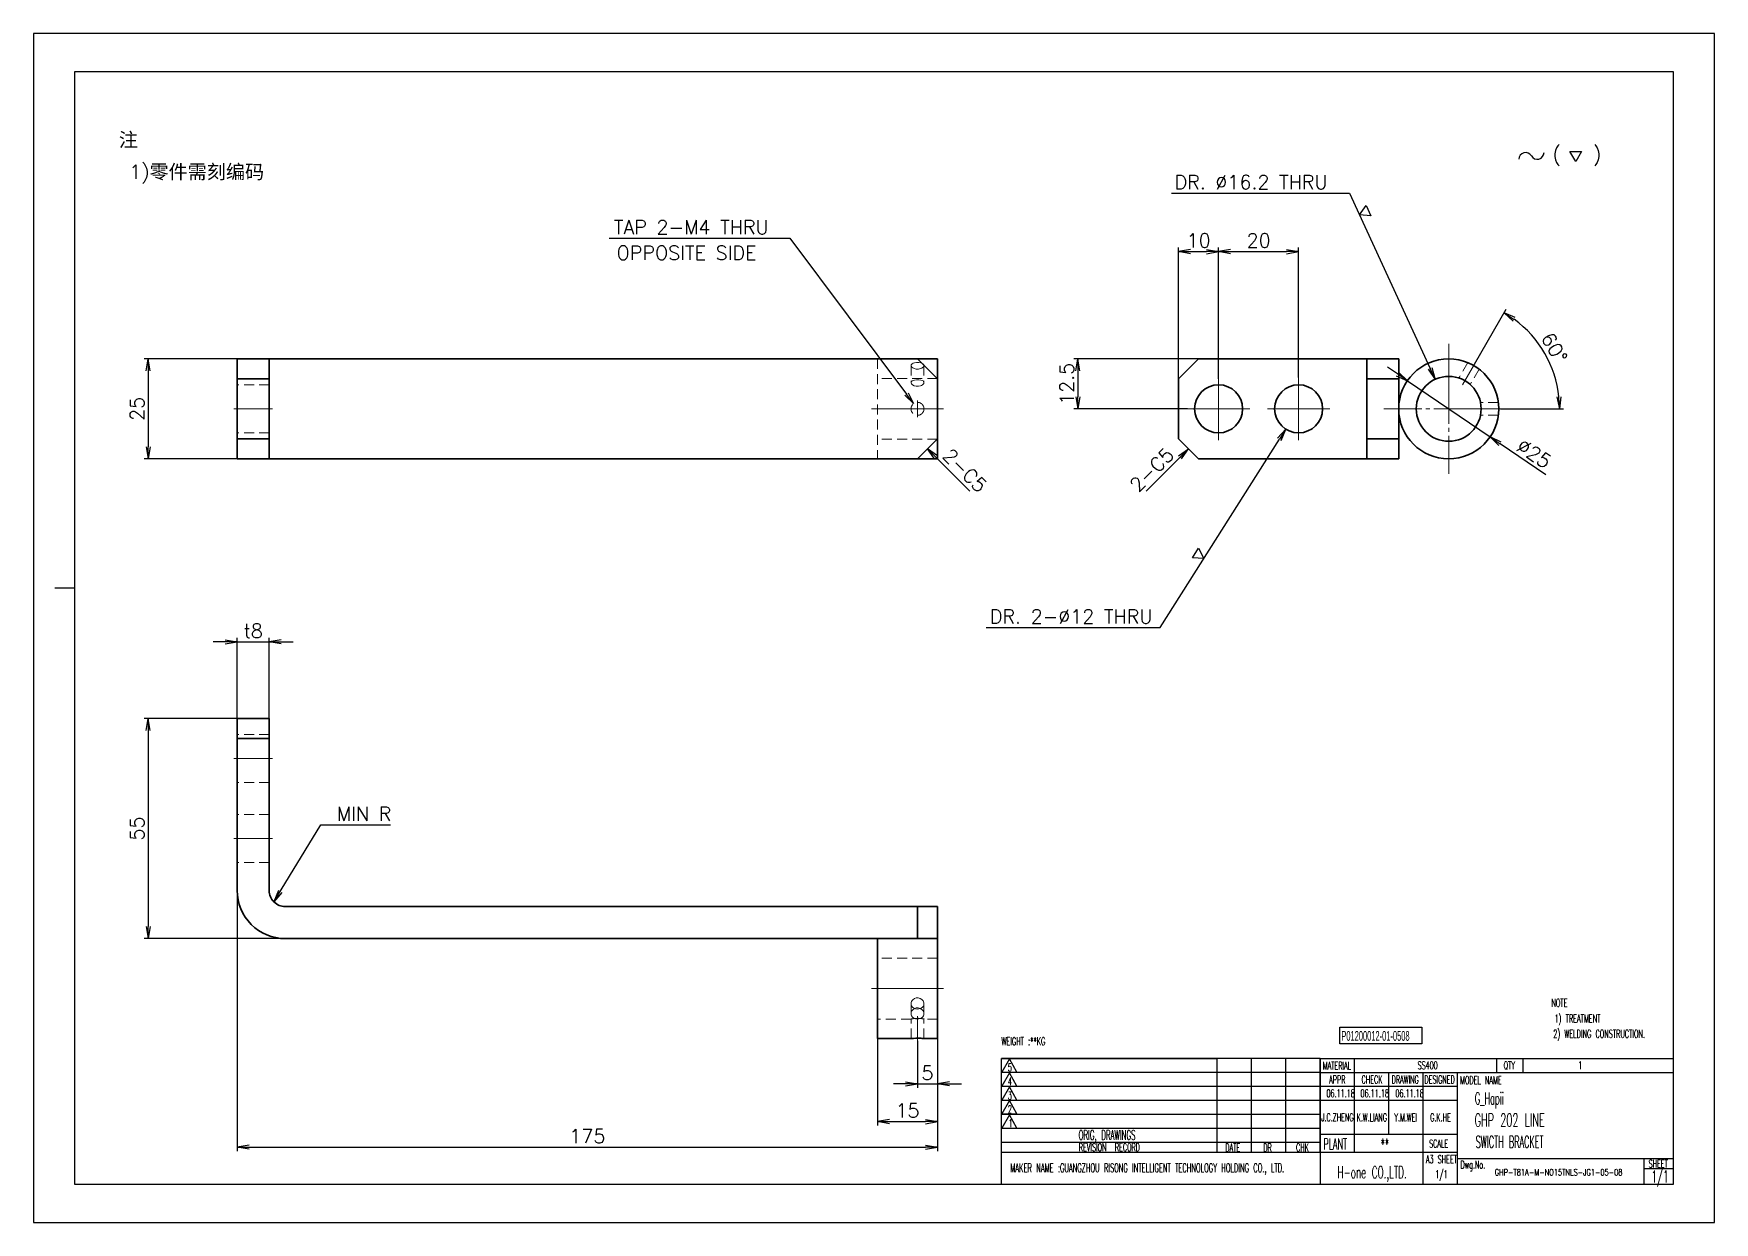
# Model space of a CAD drawing. Header units: millimetres. Extents: x 9439 to 18429, y 1498 to 3280.
# Drawn here: x 13984.2 to 14404.2, y 1498.1 to 1795.1 of the extents above; entities that cross this region are included whole.
import ezdxf
from ezdxf.enums import TextEntityAlignment as Align

# ---------------------------------------------------------------- set-up
doc = ezdxf.new("R2010")
doc.units = ezdxf.units.MM
doc.linetypes.add('CENTER-HOKUTO', pattern=[23, 20, -1, 1, -1])
doc.linetypes.add('HIDDEN-HOKUTO', pattern=[3.8, 2.5, -1.3])
doc.layers.add('AM_7', color=2, linetype='CENTER-HOKUTO', lineweight=30)
doc.layers.add('AM_HID', color=1, linetype='HIDDEN-HOKUTO', lineweight=25)
doc.layers.add('title_frame', color=7, linetype='Continuous')
doc.layers.add('word_dim', color=253, linetype='Continuous')
doc.styles.add('MX_NOTE_STANDARD', font='txt.shx', dxfattribs={"bigfont": 'bigfont.shx'})
doc.styles.get("Standard").update_dxf_attribs({"font": 'romans.shx', "bigfont": 'bigfont.shx'})
doc.dimstyles.new('RS1-1', dxfattribs={"dimtxt": 3.5, "dimasz": 3, "dimexe": 1, "dimexo": 0, "dimgap": 1, "dimtad": 3, "dimdsep": 46, "dimtxsty": 'Standard', "dimblk1": 'OPEN', "dimblk2": 'OPEN', "dimsah": 1, "dimcen": 0, "dimclrd": 256, "dimclre": 256, "dimclrt": 3, "dimazin": 2, "dimtfac": 1, "dimtmove": 0, "dimatfit": 3, "dimldrblk": 'OPEN', "dimfxl": 0, "dimtolj": 1, "dimtzin": 0, "dimarcsym": 0})

# ---------------------------------------------------------------- blocks, each defined once
blk = doc.blocks.new('A$C404331B6')
at = {"layer": 'title_frame'}
for p, q in [((0, -31.5), (0, 0)), ((0, 0), (53.9, 0)), ((79.62, 0), (0, 0)), ((53.9, -23.5), (53.9, 0)), ((62.48, -23.5), (62.48, 0)), ((62.48, -23.5), (62.48, 0)), ((71.05, -23.5), (71.05, 0)), ((71.05, -23.5), (71.05, 0)), ((79.62, 0), (79.62, -31.5)), ((79.62, 0), (167.83, 0)), ((88.2, -23.5), (88.2, 0)), ((123.73, 0), (123.73, -3.5)), ((130.3, 0), (130.3, -3.5)), ((53.9, -3.5), (0, -3.5)), ((79.62, -3.5), (0, -3.5)), ((1.98, -0.12), (0.1, -3.45)), ((0.1, -3.45), (3.86, -3.45)), ((1.98, -3.6), (0.1, -6.92)), ((3.86, -3.45), (1.98, -0.12)), ((3.86, -6.92), (1.98, -3.6)), ((79.62, -3.5), (167.83, -3.5)), ((96.78, -18.9), (96.78, -3.5)), ((105.35, -31.5), (105.35, -3.5)), ((113.92, -31.5), (113.92, -3.5)), ((53.9, -7), (0, -7)), ((79.62, -7), (0, -7)), ((0.1, -6.92), (3.86, -6.92)), ((1.98, -7.13), (0.1, -10.45)), ((3.86, -10.45), (1.98, -7.13)), ((113.92, -7), (79.62, -7)), ((53.9, -10.5), (0, -10.5)), ((79.62, -10.5), (0, -10.5)), ((0.1, -10.45), (3.86, -10.45)), ((1.98, -10.54), (0.1, -13.87)), ((3.86, -13.87), (1.98, -10.54)), ((113.92, -10.5), (79.62, -10.5)), ((53.9, -14), (0, -14)), ((79.62, -14), (0, -14)), ((0.1, -13.87), (3.86, -13.87)), ((1.98, -14.07), (0.1, -17.4)), ((3.86, -17.4), (1.98, -14.07)), ((53.9, -17.5), (0, -17.5)), ((79.62, -17.5), (0, -17.5)), ((53.9, -21), (0, -21)), ((79.62, -21), (0, -21)), ((0.1, -17.4), (3.86, -17.4)), ((79.62, -18.9), (113.92, -18.9)), ((79.62, -23.5), (0, -23.5)), ((113.92, -23.5), (79.62, -23.5)), ((113.92, -25), (167.83, -25)), ((160.48, -25), (160.48, -31.5)), ((160.48, -27.5), (167.83, -27.5)), ((167.83, -31.5), (0, -31.5))]:
    blk.add_line(p, q, dxfattribs=at)
at = {"layer": 'title_frame', "color": 3, "style": 'MX_NOTE_STANDARD', "width": 0.5341}
for s, height, p in [('5', 1.92, (1.59, -3.22)), ('MATERIAL', 1.973, (80.3, -2.79)), ('QTY', 1.973, (125.5, -2.7)), ('4', 1.92, (1.59, -6.7)), ('3', 1.92, (1.59, -10.23)), ('APPR', 1.973, (81.89, -6.26)), ('CHECK', 1.973, (89.99, -6.26)), ('DRAWING', 1.973, (97.51, -6.26)), ('DESIGNED', 1.973, (105.7, -6.26)), ('MODEL NAME', 1.973, (114.63, -6.41)), ('2', 1.92, (1.59, -13.64)), ('1', 1.92, (1.78, -17.17)), ('ORIG, DRAWINGS', 2.4112, (19.27, -20.34)), ('PLANT', 2.74, (80.46, -22.73)), ('SCALE', 1.973, (106.88, -22.28)), ('REVISION  RECORD', 1.9728, (19.32, -23.18)), ('DATE', 1.973, (55.94, -23.26)), ('DR', 1.973, (65.43, -23.27)), ('CHK', 1.973, (73.61, -23.23)), ('MAKER NAME :GUANGZHOU RISONG INTELLIGENT TECHNOLOGY HOLDING CO., LTD.', 2.16, (2.22, -28.43)), ('Dwg.No.', 1.973, (114.71, -27.52)), ('SHEET', 1.973, (161.71, -27.29))]:
    blk.add_text(s, height=height, dxfattribs=at).set_placement(p)
blk = doc.blocks.new('shiage0')
at = {"layer": 'word_dim', "color": 3, "linetype": 'Continuous'}
for centre, start, end in [((1.69, 0), 30, 180), ((4.61, 1.69), 210, 0)]:
    blk.add_arc(centre, 1.69, start, end, dxfattribs=at)
blk = doc.blocks.new('12')
at = {"layer": 'title_frame', "color": 3, "linetype": 'Continuous'}
blk.add_lwpolyline([(20.46, 3.03), (19.01, 5.53), (21.9, 5.53)], close=True, dxfattribs=at)
blk.add_blockref('shiage0', (6.23, 3.56), dxfattribs=at)
blk.add_text('(   )', height=3.5, dxfattribs=at).set_placement((14.64, 3.08))
blk = doc.blocks.new('_Open')
at = {"color": 0, "lineweight": -2}
for p, q in [((-1, 0.17), (0, 0)), ((-1, -0.17), (0, 0)), ((0, 0), (-1, 0))]:
    blk.add_line(p, q, dxfattribs=at)
blk = doc.blocks.new('*D107')
at = {"layer": 'DEFPOINTS', "color": 0, "linetype": 'Continuous', "ltscale": 2}
for p in [(14039.04, 1624.03), (14012.81, 1569.03), (14054.21, 1569.03)]:
    blk.add_point(p, dxfattribs=at)
at = {"layer": 'word_dim', "linetype": 'Continuous', "lineweight": -2, "ltscale": 2}
for p, q in [((14039.04, 1624.03), (14011.81, 1624.03)), ((14012.81, 1621.03), (14012.81, 1572.03)), ((14054.21, 1569.03), (14011.81, 1569.03))]:
    blk.add_line(p, q, dxfattribs=at)
at = {"layer": 'word_dim', "linetype": 'Continuous', "lineweight": -2, "ltscale": 2, "xscale": 3, "yscale": 3, "zscale": 3}
for p, rotation in [((14012.81, 1624.03), 90), ((14012.81, 1569.03), 270)]:
    blk.add_blockref('_Open', p, dxfattribs=dict(at, rotation=rotation))
at = {"layer": 'word_dim', "color": 3, "linetype": 'Continuous', "ltscale": 2, "insert": (14010.06, 1596.53), "char_height": 3.5, "attachment_point": 5, "rotation": 90}
blk.add_mtext('\\A1;55', dxfattribs=at)
blk = doc.blocks.new('*D108')
at = {"layer": 'DEFPOINTS', "color": 0, "linetype": 'Continuous', "ltscale": 2}
for p in [(14043.04, 1643.19), (14035.04, 1621.53), (14043.04, 1621.53)]:
    blk.add_point(p, dxfattribs=at)
at = {"layer": 'word_dim', "linetype": 'Continuous', "lineweight": -2, "ltscale": 2}
for p, q in [((14032.04, 1643.19), (14029.04, 1643.19)), ((14035.04, 1621.53), (14035.04, 1644.19)), ((14035.04, 1643.19), (14043.04, 1643.19)), ((14043.04, 1621.53), (14043.04, 1644.19)), ((14046.04, 1643.19), (14049.04, 1643.19))]:
    blk.add_line(p, q, dxfattribs=at)
at = {"layer": 'word_dim', "linetype": 'Continuous', "lineweight": -2, "ltscale": 2, "xscale": 3, "yscale": 3, "zscale": 3}
blk.add_blockref('_Open', (14035.04, 1643.19), dxfattribs=at)
at = {"layer": 'word_dim', "linetype": 'Continuous', "lineweight": -2, "ltscale": 2, "xscale": 3, "yscale": 3, "zscale": 3, "rotation": 180}
blk.add_blockref('_Open', (14043.04, 1643.19), dxfattribs=at)
at = {"layer": 'word_dim', "color": 3, "linetype": 'Continuous', "ltscale": 2, "insert": (14039.04, 1645.94), "char_height": 3.5, "attachment_point": 5}
blk.add_mtext('\\A1;t8', dxfattribs=at)
blk = doc.blocks.new('*D109')
at = {"layer": 'DEFPOINTS', "color": 0, "linetype": 'Continuous', "ltscale": 2}
for p in [(14035.04, 1584.35), (14210.04, 1544.03), (14210.04, 1516.89)]:
    blk.add_point(p, dxfattribs=at)
at = {"layer": 'word_dim', "linetype": 'Continuous', "lineweight": -2, "ltscale": 2}
for p, q in [((14035.04, 1584.35), (14035.04, 1515.89)), ((14210.04, 1544.03), (14210.04, 1515.89)), ((14038.04, 1516.89), (14207.04, 1516.89))]:
    blk.add_line(p, q, dxfattribs=at)
at = {"layer": 'word_dim', "linetype": 'Continuous', "lineweight": -2, "ltscale": 2, "xscale": 3, "yscale": 3, "zscale": 3, "rotation": 180}
blk.add_blockref('_Open', (14035.04, 1516.89), dxfattribs=at)
at = {"layer": 'word_dim', "linetype": 'Continuous', "lineweight": -2, "ltscale": 2, "xscale": 3, "yscale": 3, "zscale": 3}
blk.add_blockref('_Open', (14210.04, 1516.89), dxfattribs=at)
at = {"layer": 'word_dim', "color": 3, "linetype": 'Continuous', "ltscale": 2, "insert": (14122.54, 1519.64), "char_height": 3.5, "attachment_point": 5}
blk.add_mtext('\\A1;175', dxfattribs=at)
blk = doc.blocks.new('*D110')
at = {"layer": 'DEFPOINTS', "color": 0, "linetype": 'Continuous', "ltscale": 2}
for p in [(14195.04, 1544.03), (14210.04, 1544.03), (14210.04, 1523.29)]:
    blk.add_point(p, dxfattribs=at)
at = {"layer": 'word_dim', "linetype": 'Continuous', "lineweight": -2, "ltscale": 2}
for p, q in [((14195.04, 1544.03), (14195.04, 1522.29)), ((14210.04, 1544.03), (14210.04, 1522.29)), ((14198.04, 1523.29), (14207.04, 1523.29))]:
    blk.add_line(p, q, dxfattribs=at)
at = {"layer": 'word_dim', "linetype": 'Continuous', "lineweight": -2, "ltscale": 2, "xscale": 3, "yscale": 3, "zscale": 3, "rotation": 180}
blk.add_blockref('_Open', (14195.04, 1523.29), dxfattribs=at)
at = {"layer": 'word_dim', "linetype": 'Continuous', "lineweight": -2, "ltscale": 2, "xscale": 3, "yscale": 3, "zscale": 3}
blk.add_blockref('_Open', (14210.04, 1523.29), dxfattribs=at)
at = {"layer": 'word_dim', "color": 3, "linetype": 'Continuous', "ltscale": 2, "insert": (14202.54, 1526.04), "char_height": 3.5, "attachment_point": 5}
blk.add_mtext('\\A1;15', dxfattribs=at)
blk = doc.blocks.new('*D111')
at = {"layer": 'DEFPOINTS', "color": 0, "linetype": 'Continuous', "ltscale": 2}
for p in [(14205.04, 1543.52), (14210.04, 1543.52), (14210.04, 1532.76)]:
    blk.add_point(p, dxfattribs=at)
at = {"layer": 'word_dim', "linetype": 'Continuous', "lineweight": -2, "ltscale": 2}
for p, q in [((14205.04, 1543.52), (14205.04, 1531.76)), ((14210.04, 1543.52), (14210.04, 1531.76)), ((14202.04, 1532.76), (14199.04, 1532.76)), ((14205.04, 1532.76), (14210.04, 1532.76)), ((14213.04, 1532.76), (14216.04, 1532.76))]:
    blk.add_line(p, q, dxfattribs=at)
at = {"layer": 'word_dim', "linetype": 'Continuous', "lineweight": -2, "ltscale": 2, "xscale": 3, "yscale": 3, "zscale": 3}
blk.add_blockref('_Open', (14205.04, 1532.76), dxfattribs=at)
at = {"layer": 'word_dim', "linetype": 'Continuous', "lineweight": -2, "ltscale": 2, "xscale": 3, "yscale": 3, "zscale": 3, "rotation": 180}
blk.add_blockref('_Open', (14210.04, 1532.76), dxfattribs=at)
at = {"layer": 'word_dim', "color": 3, "linetype": 'Continuous', "ltscale": 2, "insert": (14207.54, 1535.51), "char_height": 3.5, "attachment_point": 5}
blk.add_mtext('\\A1;5', dxfattribs=at)
blk = doc.blocks.new('*D112')
at = {"layer": 'DEFPOINTS', "color": 0, "linetype": 'Continuous', "ltscale": 2}
for p in [(14327.44, 1708.4), (14348.12, 1694.35)]:
    blk.add_point(p, dxfattribs=at)
at = {"layer": 'word_dim', "linetype": 'Continuous', "lineweight": -2, "ltscale": 2}
for p, q in [((14324.96, 1710.09), (14322.48, 1711.78)), ((14327.44, 1708.4), (14348.12, 1694.35)), ((14362.04, 1684.89), (14350.6, 1692.67))]:
    blk.add_line(p, q, dxfattribs=at)
at = {"layer": 'word_dim', "linetype": 'Continuous', "lineweight": -2, "ltscale": 2, "xscale": 3, "yscale": 3, "zscale": 3}
for p, rotation in [((14327.44, 1708.4), 325.8030478182014), ((14348.12, 1694.35), 145.8030478182013)]:
    blk.add_blockref('_Open', p, dxfattribs=dict(at, rotation=rotation))
at = {"layer": 'word_dim', "color": 3, "linetype": 'Continuous', "ltscale": 2, "insert": (14359.11, 1690.21), "char_height": 3.5, "attachment_point": 5, "rotation": 325.803}
blk.add_mtext('\\A1;∅25', dxfattribs=at)
blk = doc.blocks.new('*D114')
at = {"layer": 'DEFPOINTS', "color": 0, "linetype": 'Continuous', "ltscale": 2}
for p in [(14344.24, 1712.57), (14363.82, 1710.86), (14341.24, 1707.38), (14344.71, 1701.38), (14350.7, 1701.38)]:
    blk.add_point(p, dxfattribs=at)
at = {"layer": 'word_dim', "linetype": 'Continuous', "lineweight": -2, "ltscale": 2}
for p, q in [((14344.24, 1712.57), (14352.13, 1726.24)), ((14350.7, 1701.38), (14366.49, 1701.38))]:
    blk.add_line(p, q, dxfattribs=at)
blk.add_arc((14337.78, 1701.38), 27.71, 6.2069, 53.7934, dxfattribs=at)
at = {"layer": 'word_dim', "linetype": 'Continuous', "lineweight": -2, "ltscale": 2, "xscale": 3, "yscale": 3, "zscale": 3}
for p, rotation in [((14351.63, 1725.37), 146.8968754341751), ((14365.49, 1701.38), 273.103463536355)]:
    blk.add_blockref('_Open', p, dxfattribs=dict(at, rotation=rotation))
at = {"layer": 'word_dim', "color": 3, "linetype": 'Continuous', "ltscale": 2, "insert": (14364.16, 1716.61), "char_height": 3.5, "attachment_point": 5, "rotation": 300.0002}
blk.add_mtext('\\A1;{\\Fsimplex|c0;60°}', dxfattribs=at)
blk = doc.blocks.new('*D115')
at = {"layer": 'DEFPOINTS', "color": 0, "linetype": 'Continuous', "ltscale": 2}
for p in [(14039.04, 1713.88), (14012.81, 1688.88), (14039.04, 1688.88)]:
    blk.add_point(p, dxfattribs=at)
at = {"layer": 'word_dim', "linetype": 'Continuous', "lineweight": -2, "ltscale": 2}
for p, q in [((14039.04, 1713.88), (14011.81, 1713.88)), ((14012.81, 1710.88), (14012.81, 1691.88)), ((14039.04, 1688.88), (14011.81, 1688.88))]:
    blk.add_line(p, q, dxfattribs=at)
at = {"layer": 'word_dim', "linetype": 'Continuous', "lineweight": -2, "ltscale": 2, "xscale": 3, "yscale": 3, "zscale": 3}
for p, rotation in [((14012.81, 1713.88), 90), ((14012.81, 1688.88), 270)]:
    blk.add_blockref('_Open', p, dxfattribs=dict(at, rotation=rotation))
at = {"layer": 'word_dim', "color": 3, "linetype": 'Continuous', "ltscale": 2, "insert": (14010.06, 1701.38), "char_height": 3.5, "attachment_point": 5, "rotation": 90}
blk.add_mtext('\\A1;25', dxfattribs=at)
blk = doc.blocks.new('*D116')
at = {"layer": 'DEFPOINTS', "color": 0, "linetype": 'Continuous', "ltscale": 2}
for p in [(14280.28, 1740.65), (14270.28, 1708.88), (14280.28, 1708.88)]:
    blk.add_point(p, dxfattribs=at)
at = {"layer": 'word_dim', "linetype": 'Continuous', "lineweight": -2, "ltscale": 2}
for p, q in [((14270.28, 1708.88), (14270.28, 1741.65)), ((14273.28, 1740.65), (14277.28, 1740.65)), ((14280.28, 1708.88), (14280.28, 1741.65))]:
    blk.add_line(p, q, dxfattribs=at)
at = {"layer": 'word_dim', "linetype": 'Continuous', "lineweight": -2, "ltscale": 2, "xscale": 3, "yscale": 3, "zscale": 3, "rotation": 180}
blk.add_blockref('_Open', (14270.28, 1740.65), dxfattribs=at)
at = {"layer": 'word_dim', "linetype": 'Continuous', "lineweight": -2, "ltscale": 2, "xscale": 3, "yscale": 3, "zscale": 3}
blk.add_blockref('_Open', (14280.28, 1740.65), dxfattribs=at)
at = {"layer": 'word_dim', "color": 3, "linetype": 'Continuous', "ltscale": 2, "insert": (14275.28, 1743.4), "char_height": 3.5, "attachment_point": 5}
blk.add_mtext('\\A1;10', dxfattribs=at)
blk = doc.blocks.new('*D117')
at = {"layer": 'DEFPOINTS', "color": 0, "linetype": 'Continuous', "ltscale": 2}
for p in [(14300.28, 1740.65), (14280.28, 1709.18), (14300.28, 1709.18)]:
    blk.add_point(p, dxfattribs=at)
at = {"layer": 'word_dim', "linetype": 'Continuous', "lineweight": -2, "ltscale": 2}
for p, q in [((14280.28, 1709.18), (14280.28, 1741.65)), ((14283.28, 1740.65), (14297.28, 1740.65)), ((14300.28, 1709.18), (14300.28, 1741.65))]:
    blk.add_line(p, q, dxfattribs=at)
at = {"layer": 'word_dim', "linetype": 'Continuous', "lineweight": -2, "ltscale": 2, "xscale": 3, "yscale": 3, "zscale": 3, "rotation": 180}
blk.add_blockref('_Open', (14280.28, 1740.65), dxfattribs=at)
at = {"layer": 'word_dim', "linetype": 'Continuous', "lineweight": -2, "ltscale": 2, "xscale": 3, "yscale": 3, "zscale": 3}
blk.add_blockref('_Open', (14300.28, 1740.65), dxfattribs=at)
at = {"layer": 'word_dim', "color": 3, "linetype": 'Continuous', "ltscale": 2, "insert": (14290.28, 1743.4), "char_height": 3.5, "attachment_point": 5}
blk.add_mtext('\\A1;20', dxfattribs=at)
blk = doc.blocks.new('*D118')
at = {"layer": 'DEFPOINTS', "color": 0, "linetype": 'Continuous', "ltscale": 2}
for p in [(14275.28, 1713.88), (14245.08, 1701.38), (14272.48, 1701.38)]:
    blk.add_point(p, dxfattribs=at)
at = {"layer": 'word_dim', "linetype": 'Continuous', "lineweight": -2, "ltscale": 2}
for p, q in [((14275.28, 1713.88), (14244.08, 1713.88)), ((14245.08, 1710.88), (14245.08, 1704.38)), ((14272.48, 1701.38), (14244.08, 1701.38))]:
    blk.add_line(p, q, dxfattribs=at)
at = {"layer": 'word_dim', "linetype": 'Continuous', "lineweight": -2, "ltscale": 2, "xscale": 3, "yscale": 3, "zscale": 3}
for p, rotation in [((14245.08, 1713.88), 90), ((14245.08, 1701.38), 270)]:
    blk.add_blockref('_Open', p, dxfattribs=dict(at, rotation=rotation))
at = {"layer": 'word_dim', "color": 3, "linetype": 'Continuous', "ltscale": 2, "insert": (14242.33, 1707.63), "char_height": 3.5, "attachment_point": 5, "rotation": 90}
blk.add_mtext('\\A1;12.5', dxfattribs=at)
blk = doc.blocks.new('*D119')
at = {"layer": 'DEFPOINTS', "color": 0, "linetype": 'Continuous', "ltscale": 2}
for p in [(14303.49, 1706.45), (14297.07, 1696.31)]:
    blk.add_point(p, dxfattribs=at)
at = {"layer": 'word_dim', "linetype": 'Continuous', "lineweight": -2, "ltscale": 2}
for p, q in [((14265.7, 1646.76), (14295.47, 1693.78)), ((14222.17, 1646.76), (14265.7, 1646.76))]:
    blk.add_line(p, q, dxfattribs=at)
at = {"layer": 'word_dim', "linetype": 'Continuous', "lineweight": -2, "ltscale": 2, "xscale": 3, "yscale": 3, "zscale": 3, "rotation": 57.66247228235784}
blk.add_blockref('_Open', (14297.07, 1696.31), dxfattribs=at)
at = {"layer": 'word_dim', "color": 3, "linetype": 'Continuous', "ltscale": 2, "insert": (14243.44, 1649.51), "char_height": 3.5, "attachment_point": 5}
blk.add_mtext('\\A1;DR. 2-∅12 THRU', dxfattribs=at)
blk = doc.blocks.new('shiage1')
at = {"layer": 'word_dim', "color": 3, "linetype": 'Continuous'}
for p, q in [((0, 0), (-1.44, 2.5)), ((-1.44, 2.5), (1.44, 2.5)), ((1.44, 2.5), (0, 0))]:
    blk.add_line(p, q, dxfattribs=at)
blk = doc.blocks.new('*D291')
at = {"layer": 'DEFPOINTS', "color": 0, "linetype": 'Continuous', "ltscale": 2}
for p in [(14204.07, 1702.68), (14206.01, 1700.08)]:
    blk.add_point(p, dxfattribs=at)
at = {"layer": 'word_dim', "linetype": 'Continuous', "lineweight": -2, "ltscale": 2}
for p, q in [((14128, 1743.99), (14173.11, 1743.99)), ((14173.11, 1743.99), (14202.27, 1705.08))]:
    blk.add_line(p, q, dxfattribs=at)
at = {"layer": 'word_dim', "linetype": 'Continuous', "lineweight": -2, "ltscale": 2, "xscale": 3, "yscale": 3, "zscale": 3, "rotation": 306.8408895486687}
blk.add_blockref('_Open', (14204.07, 1702.68), dxfattribs=at)
at = {"layer": 'word_dim', "color": 3, "linetype": 'Continuous', "ltscale": 2, "insert": (14148.51, 1746.74), "char_height": 3.5, "attachment_point": 5}
blk.add_mtext('\\A1;TAP 2-M4 THRU', dxfattribs=at)
blk = doc.blocks.new('*D293')
at = {"layer": 'DEFPOINTS', "color": 0, "linetype": 'Continuous', "ltscale": 2}
for p in [(14334.39, 1708.74), (14341.17, 1694.02)]:
    blk.add_point(p, dxfattribs=at)
at = {"layer": 'word_dim', "linetype": 'Continuous', "lineweight": -2, "ltscale": 2}
for p, q in [((14268.47, 1755.23), (14313, 1755.23)), ((14313, 1755.23), (14333.14, 1711.46))]:
    blk.add_line(p, q, dxfattribs=at)
at = {"layer": 'word_dim', "linetype": 'Continuous', "lineweight": -2, "ltscale": 2, "xscale": 3, "yscale": 3, "zscale": 3, "rotation": 294.7088178950261}
blk.add_blockref('_Open', (14334.39, 1708.74), dxfattribs=at)
at = {"layer": 'word_dim', "color": 3, "linetype": 'Continuous', "ltscale": 2, "insert": (14288.4, 1757.98), "char_height": 3.5, "attachment_point": 5}
blk.add_mtext('\\A1;DR. ∅16.2 THRU', dxfattribs=at)

msp = doc.modelspace()

# ---------------------------------------------------------------- linework, layer by layer
at = {"color": 7, "lineweight": 35, "ltscale": 0.2}
for p, q in [((14043.041, 1713.879), (14035.041, 1713.879)), ((14325.281, 1713.879), (14317.281, 1713.879)), ((14035.041, 1708.879), (14043.041, 1708.879)), ((14317.281, 1708.879), (14325.281, 1708.879)), ((14043.041, 1693.879), (14035.041, 1693.879)), ((14325.281, 1693.879), (14317.281, 1693.879)), ((14043.041, 1688.879), (14035.041, 1688.879)), ((14317.281, 1688.879), (14325.281, 1688.879)), ((14043.041, 1624.027), (14035.041, 1624.027)), ((14043.041, 1619.027), (14035.041, 1619.027)), ((14205.041, 1577.027), (14205.041, 1569.027)), ((14210.041, 1569.027), (14210.041, 1577.027))]:
    msp.add_line(p, q, dxfattribs=at)
at = {"color": 7, "lineweight": 35, "ltscale": 0.125}
for p, q in [((14035.041, 1713.879), (14035.041, 1708.879)), ((14043.041, 1708.879), (14043.041, 1713.879)), ((14210.041, 1713.879), (14210.041, 1708.879)), ((14317.281, 1713.879), (14317.281, 1708.879)), ((14325.281, 1713.879), (14325.281, 1708.879)), ((14035.041, 1688.879), (14035.041, 1693.879)), ((14043.041, 1688.879), (14043.041, 1693.879)), ((14317.281, 1688.879), (14317.281, 1693.879)), ((14325.281, 1688.879), (14325.281, 1693.879)), ((14210.041, 1688.879), (14205.041, 1688.879)), ((14035.041, 1619.027), (14035.041, 1624.027)), ((14043.041, 1619.027), (14043.041, 1624.027)), ((14205.041, 1577.027), (14210.041, 1577.027)), ((14205.041, 1569.027), (14210.041, 1569.027))]:
    msp.add_line(p, q, dxfattribs=at)
at = {"color": 7, "lineweight": 35, "ltscale": 0.1}
for p, q in [((14047.041, 1713.879), (14043.041, 1713.879)), ((14317.281, 1713.879), (14313.281, 1713.879)), ((14047.041, 1688.879), (14043.041, 1688.879)), ((14317.281, 1688.879), (14313.281, 1688.879))]:
    msp.add_line(p, q, dxfattribs=at)
at = {"color": 7, "lineweight": 35}
for p, q in [((14047.041, 1713.879), (14205.041, 1713.879)), ((14313.281, 1713.879), (14275.281, 1713.879)), ((14047.041, 1688.879), (14205.041, 1688.879)), ((14313.281, 1688.879), (14275.281, 1688.879)), ((14035.041, 1619.027), (14035.041, 1581.027)), ((14043.041, 1581.027), (14043.041, 1619.027)), ((14047.041, 1577.027), (14205.041, 1577.027)), ((14047.041, 1569.027), (14205.041, 1569.027))]:
    msp.add_line(p, q, dxfattribs=at)
at = {"color": 7, "lineweight": 35, "ltscale": 0.375}
for p, q in [((14210.041, 1713.879), (14195.041, 1713.879)), ((14035.041, 1693.879), (14035.041, 1708.879)), ((14043.041, 1693.879), (14043.041, 1708.879)), ((14210.041, 1693.879), (14210.041, 1708.879)), ((14270.281, 1693.879), (14270.281, 1708.879)), ((14317.281, 1693.879), (14317.281, 1708.879)), ((14325.281, 1693.879), (14325.281, 1708.879))]:
    msp.add_line(p, q, dxfattribs=at)
at = {"color": 7, "lineweight": 35, "ltscale": 0.176777}
for p, q in [((14205.041, 1713.879), (14210.041, 1708.879)), ((14270.281, 1708.879), (14275.281, 1713.879)), ((14205.041, 1688.879), (14210.041, 1693.879)), ((14275.281, 1688.879), (14270.281, 1693.879))]:
    msp.add_line(p, q, dxfattribs=at)
at = {"color": 7, "lineweight": 35, "ltscale": 0.132417}
msp.add_line((14210.041, 1695.851), (14210.041, 1690.554), dxfattribs=at)
at = {"color": 7, "lineweight": 35, "ltscale": 0.041867}
msp.add_line((14210.041, 1690.554), (14210.041, 1688.879), dxfattribs=at)
at = {"color": 7, "lineweight": 35, "ltscale": 0.15625}
for p, q in [((14195.041, 1569.027), (14195.041, 1562.777)), ((14210.041, 1569.027), (14210.041, 1562.777))]:
    msp.add_line(p, q, dxfattribs=at)
at = {"color": 7, "lineweight": 35, "ltscale": 0.46875}
for p, q in [((14195.041, 1562.777), (14195.041, 1544.027)), ((14210.041, 1562.777), (14210.041, 1544.027))]:
    msp.add_line(p, q, dxfattribs=at)
at = {"color": 7, "lineweight": 35, "ltscale": 0.209473}
msp.add_line((14203.419, 1544.027), (14195.041, 1544.027), dxfattribs=at)
at = {"color": 7, "lineweight": 35, "ltscale": 0.084479}
msp.add_line((14210.041, 1544.027), (14206.661, 1544.027), dxfattribs=at)
at = {"color": 7, "lineweight": 35}
for centre, radius in [((14337.781, 1701.379), 12.5), ((14337.781, 1701.379), 8.1), ((14280.281, 1701.379), 6), ((14300.281, 1701.379), 6)]:
    msp.add_circle(centre, radius, dxfattribs=at)
for centre, radius, start, end in [((14047.041, 1581.027), 12, 179.99999, 270), ((14047.041, 1581.027), 4, 179.99999, 270), ((14205.075, 1531.265), 12.869, 95.13108, 97.39375), ((14205.041, 1531.619), 12.513, 86.44281, 97.44654), ((14205.037, 1531.619), 12.514, 84.95384, 89.8708), ((14205.017, 1531.369), 12.765, 82.59779, 86.40366)]:
    msp.add_arc(centre, radius, start, end, dxfattribs=at)
at = {"layer": 'AM_7', "color": 2, "lineweight": 13}
for p, q in [((14337.781, 1717.629), (14337.781, 1685.129)), ((14344.24, 1712.567), (14341.243, 1707.377)), ((14280.281, 1709.179), (14280.281, 1693.579)), ((14300.281, 1709.179), (14300.281, 1693.579)), ((14043.841, 1701.379), (14034.24, 1701.379)), ((14211.541, 1701.379), (14193.541, 1701.379)), ((14207.148, 1701.379), (14202.933, 1701.379)), ((14205.041, 1703.487), (14205.041, 1699.272)), ((14288.081, 1701.379), (14272.481, 1701.379)), ((14308.081, 1701.379), (14292.481, 1701.379)), ((14354.031, 1701.379), (14321.531, 1701.379)), ((14350.699, 1701.379), (14344.706, 1701.379)), ((14043.841, 1614.027), (14034.24, 1614.027)), ((14043.841, 1594.027), (14034.24, 1594.027)), ((14211.541, 1556.527), (14193.541, 1556.527)), ((14205.041, 1543.52), (14205.041, 1549.609))]:
    msp.add_line(p, q, dxfattribs=at)
at = {"layer": 'AM_HID', "color": 1, "lineweight": 13}
for p, q in [((14195.041, 1713.879), (14195.041, 1690.554)), ((14203.419, 1712.205), (14203.419, 1707.961)), ((14206.661, 1712.205), (14206.661, 1707.961)), ((14342.574, 1712.923), (14340.345, 1709.063)), ((14345.382, 1711.303), (14343.152, 1707.442)), ((14043.041, 1707.379), (14035.041, 1707.379)), ((14043.041, 1707.379), (14035.041, 1707.379)), ((14210.041, 1708.979), (14195.041, 1708.979)), ((14350.175, 1703), (14345.717, 1703)), ((14350.175, 1699.758), (14345.717, 1699.758)), ((14043.041, 1695.379), (14035.041, 1695.379)), ((14043.041, 1695.379), (14035.041, 1695.379)), ((14210.041, 1693.779), (14195.041, 1693.779)), ((14195.041, 1690.554), (14195.041, 1688.879)), ((14205.041, 1688.879), (14195.041, 1688.879)), ((14043.041, 1620.027), (14035.041, 1620.027)), ((14043.041, 1619.027), (14035.041, 1619.027)), ((14043.041, 1608.027), (14035.041, 1608.027)), ((14043.041, 1600.027), (14035.041, 1600.027)), ((14043.041, 1588.027), (14035.041, 1588.027)), ((14205.041, 1569.027), (14205.041, 1577.027)), ((14210.041, 1569.027), (14195.041, 1569.027)), ((14210.041, 1564.127), (14195.041, 1564.127)), ((14203.419, 1550.277), (14203.419, 1552.727)), ((14206.661, 1550.277), (14206.661, 1552.727)), ((14203.419, 1548.927), (14195.041, 1548.927)), ((14203.419, 1544.027), (14203.419, 1548.927)), ((14210.041, 1548.927), (14206.661, 1548.927)), ((14206.661, 1544.027), (14206.661, 1548.927))]:
    msp.add_line(p, q, dxfattribs=at)
for points in [[(14204.263, 1712.846), (14203.944, 1712.752), (14203.681, 1712.619), (14203.5, 1712.447), (14203.44, 1712.33), (14203.419, 1712.205)], [(14205.818, 1711.423), (14205.289, 1711.314), (14204.735, 1711.321), (14204.212, 1711.441), (14203.869, 1711.601), (14203.604, 1711.809), (14203.449, 1712.047), (14203.419, 1712.205)], [(14204.263, 1712.846), (14204.792, 1712.916), (14205.344, 1712.913), (14205.868, 1712.834), (14206.162, 1712.742), (14206.405, 1712.615), (14206.544, 1712.495), (14206.631, 1712.356), (14206.661, 1712.205)], [(14205.818, 1711.423), (14206.085, 1711.531), (14206.315, 1711.669), (14206.469, 1711.801), (14206.581, 1711.944), (14206.641, 1712.074), (14206.661, 1712.205)], [(14204.263, 1708.556), (14203.944, 1708.477), (14203.681, 1708.358), (14203.5, 1708.198), (14203.44, 1708.085), (14203.419, 1707.961)], [(14205.818, 1707.133), (14205.288, 1707.012), (14204.734, 1707.019), (14204.211, 1707.154), (14203.827, 1707.358), (14203.55, 1707.62), (14203.453, 1707.791), (14203.419, 1707.961)], [(14204.263, 1708.556), (14204.793, 1708.614), (14205.344, 1708.611), (14205.867, 1708.547), (14206.177, 1708.463), (14206.428, 1708.34), (14206.552, 1708.234), (14206.631, 1708.111), (14206.661, 1707.961)], [(14205.818, 1707.133), (14206.075, 1707.248), (14206.298, 1707.39), (14206.462, 1707.537), (14206.581, 1707.694), (14206.641, 1707.828), (14206.661, 1707.961)], [(14204.263, 1554.027), (14203.855, 1553.725), (14203.693, 1553.535), (14203.565, 1553.324), (14203.457, 1553.031), (14203.419, 1552.727)], [(14204.263, 1554.027), (14204.738, 1554.191), (14205.24, 1554.207), (14205.724, 1554.072), (14206.143, 1553.803), (14206.454, 1553.436), (14206.63, 1553.004), (14206.661, 1552.727)], [(14205.818, 1551.563), (14205.398, 1551.441), (14204.954, 1551.413), (14204.516, 1551.477), (14204.12, 1551.631), (14203.789, 1551.871), (14203.551, 1552.186), (14203.453, 1552.448), (14203.419, 1552.727)], [(14204.263, 1551.55), (14203.855, 1551.259), (14203.693, 1551.074), (14203.565, 1550.867), (14203.457, 1550.578), (14203.419, 1550.277)], [(14205.818, 1549.086), (14205.398, 1548.959), (14204.954, 1548.928), (14204.516, 1548.996), (14204.119, 1549.158), (14203.788, 1549.408), (14203.551, 1549.732), (14203.453, 1549.997), (14203.419, 1550.277)], [(14204.263, 1551.55), (14204.737, 1551.708), (14205.239, 1551.723), (14205.723, 1551.594), (14206.143, 1551.335), (14206.454, 1550.977), (14206.561, 1550.77), (14206.631, 1550.552), (14206.661, 1550.277)], [(14205.818, 1551.563), (14206.225, 1551.81), (14206.388, 1551.974), (14206.516, 1552.161), (14206.625, 1552.434), (14206.661, 1552.727)], [(14205.818, 1549.086), (14206.226, 1549.344), (14206.388, 1549.514), (14206.516, 1549.706), (14206.625, 1549.983), (14206.661, 1550.277)]]:
    msp.add_lwpolyline(points, dxfattribs=at)
msp.add_circle((14205.041, 1701.379), 1.621, dxfattribs=at)
for centre, radius, start, end in [((14205.104, 1541.068), 8.038, 96.00607, 102.10012), ((14205.042, 1541.488), 7.614, 84.15311, 102.30268), ((14205.039, 1541.488), 7.614, 77.69732, 95.84689), ((14204.977, 1541.068), 8.038, 77.89988, 83.99392), ((14205.052, 1531.513), 12.62, 93.58366, 95.12581), ((14205.041, 1531.714), 12.419, 89.88853, 93.58913), ((14205.027, 1531.454), 12.679, 82.59162, 84.97389)]:
    msp.add_arc(centre, radius, start, end, dxfattribs=at)
at = {"layer": 'title_frame'}
for p, q in [((13989.492, 1656.621), (13994.492, 1656.621)), ((14310.539, 1546.895), (14331.067, 1546.895)), ((14310.539, 1542.694), (14310.539, 1546.895)), ((14331.067, 1546.895), (14331.067, 1542.694)), ((14331.067, 1542.694), (14310.539, 1542.694)), ((14305.642, 1539.084), (14305.642, 1535.584)), ((14305.642, 1515.584), (14305.642, 1539.084)), ((14305.642, 1539.084), (14305.642, 1507.584)), ((14393.842, 1507.584), (14339.942, 1507.584)), ((14393.842, 1507.584), (14339.942, 1507.584))]:
    msp.add_line(p, q, dxfattribs=at)
at = {"layer": 'title_frame', "color": 4}
msp.add_lwpolyline([(14404.167, 1795.121), (13984.167, 1795.121), (13984.167, 1498.121), (14404.167, 1498.121)], close=True, dxfattribs=at)
at = {"layer": 'title_frame'}
msp.add_lwpolyline([(13994.492, 1785.659), (14393.842, 1785.659), (14393.842, 1507.584), (13994.492, 1507.584)], close=True, dxfattribs=at)

# ---------------------------------------------------------------- block references
at = {"layer": 'word_dim', "linetype": 'Continuous', "ltscale": 2}
msp.add_blockref('12', (14349.061, 1760.159), dxfattribs=at)
at = {"layer": 'word_dim', "color": 3, "linetype": 'Continuous', "ltscale": 2}
for p, rotation in [((14315.487, 1749.829), 294.7088178950242), ((14276.624, 1664.012), 57.66247228235822)]:
    msp.add_blockref('shiage1', p, dxfattribs=dict(at, rotation=rotation))
at = {"layer": 'word_dim', "ltscale": 2}
msp.add_blockref('A$C404331B6', (14226.017, 1539.084), dxfattribs=at)

# ---------------------------------------------------------------- texts
at = {"ltscale": 2, "char_height": 3.5, "attachment_point": 1}
for s, insert, width in [('{\\fSimSun|b0|i0|c134|p2;\\C3;注}', (14005.459, 1770.365), 10.36469), ('{\\Fromans,bigfont|c134;\\C3;1)\\fSimSun|b0|i0|c134|p2;零件需刻编码}', (14008.024, 1762.357), 96.90613)]:
    msp.add_mtext(s, dxfattribs=dict(at, insert=insert, width=width))
at = {"linetype": 'Continuous', "insert": (14344.319, 1528.604), "char_height": 3, "width": 50.9, "attachment_point": 4}
msp.add_mtext('{\\W0.5;\\C3;G_Hapii }', dxfattribs=at)
at = {"color": 3, "linetype": 'Continuous', "insert": (14349.275, 1511.446), "char_height": 1.6, "width": 37.13137, "attachment_point": 1}
msp.add_mtext('{\\W0.65;GHP-T81A-M-NO15TNLS-JG1-05-08}', dxfattribs=at)
at = {"layer": 'title_frame', "color": 3, "style": 'MX_NOTE_STANDARD'}
for s, height, width, p in [('NOTE', 2, 0.5341, (14363.429, 1551.946)), ('1) TREATMENT', 2, 0.5341, (14364.207, 1548.049)), ('2) WELDING CONSTRUCTION.', 2, 0.5341, (14363.905, 1544.229)), ('WEIGHT :**KG ', 1.96, 0.545, (14226.042, 1542.4)), ('SS400', 1.9728, 0.5341, (14330.016, 1536.382)), ('1', 1.973, 0.5341, (14370.143, 1536.382)), ('06.11.18', 1.9, 0.5341, (14307.229, 1529.408)), ('06.11.18', 1.9, 0.5341, (14315.741, 1529.408)), ('06.11.18', 1.9, 0.5341, (14324.458, 1529.408)), ('GHP 202 LINE', 3.3, 0.5341, (14344.281, 1522.035)), ('**', 2.74, 0.5341, (14320.835, 1516.353)), ('SWICTH BRACKET', 2.94, 0.5, (14344.529, 1516.771)), ('H-one CO.,LTD.', 3, 0.5341, (14309.998, 1509.133)), ('A3 SHEET', 1.9728, 0.5341, (14332.072, 1512.907)), ('1/1', 1.9728, 0.5341, (14334.424, 1509.153)), ('1/1', 3, 0.5341, (14388.449, 1508.06))]:
    msp.add_text(s, height=height, dxfattribs=dict(at, width=width)).set_placement(p)
at = {"layer": 'title_frame', "color": 3, "style": 'MX_NOTE_STANDARD', "width": 0.5341}
for s, p in [('J.C.ZHENG', (14309.974, 1522.79)), ('K.W.LIANG', (14318.569, 1522.769)), ('Y.M.WEI', (14327.049, 1522.772)), ('G.K.HE', (14335.719, 1522.769))]:
    msp.add_text(s, height=1.9728, dxfattribs=at).set_placement(p, align=Align.BOTTOM_CENTER)
at = {"layer": 'title_frame', "color": 3, "insert": (14310.952, 1545.938), "char_height": 2.45, "width": 4.1107, "attachment_point": 1, "style": 'MX_NOTE_STANDARD'}
msp.add_mtext('{\\f3 of 9 Barcode|b0|i0|c0|p82;\\W0.5;P01200012-01-0508}', dxfattribs=at)
at = {"layer": 'word_dim', "color": 3, "linetype": 'Continuous', "ltscale": 2}
for rotation, p in [(315, (14211.041, 1689.379)), (45, (14260.216, 1680.315))]:
    msp.add_text('2-C5', height=3.5, rotation=rotation, dxfattribs=at).set_placement(p)
at = {"layer": 'word_dim', "color": 3, "linetype": 'Continuous', "ltscale": 2, "char_height": 3.5}
for s, insert, width, attachment_point in [('OPPOSITE SIDE', (14129.837, 1742.131), 42.32288, 1), ('MIN R', (14059.902, 1598.444), 26.72576, 7)]:
    msp.add_mtext(s, dxfattribs=dict(at, insert=insert, width=width, attachment_point=attachment_point))

# ---------------------------------------------------------------- dimensions: what is measured, and where the dimension line sits
at = {"layer": 'word_dim', "linetype": 'Continuous', "ltscale": 2}
for p1, p2, text, picture, middle in [((14341.166, 1694.021), (14334.395, 1708.738), 'DR. <> THRU', '*D293', (14288.402, 1755.229)), ((14303.49, 1706.449), (14297.071, 1696.31), 'DR. 2-<> THRU', '*D119', (14243.435, 1646.761))]:
    dim = msp.add_diameter_dim_2p(p1=p1, p2=p2, text=text, dimstyle='RS1-1', override={"dimtoh": 1, "dimtofl": 0}, dxfattribs=at)
    dim.commit()
    dim.dimension.update_dxf_attribs({"geometry": picture, "text_midpoint": middle, "dimtype": 163})
at = {"layer": 'word_dim', "color": 3, "linetype": 'Continuous', "ltscale": 2}
dim = msp.add_diameter_dim_2p(p1=(14206.012, 1700.082), p2=(14204.069, 1702.677), text='TAP 2-M4 THRU', dimstyle='RS1-1', override={"dimtoh": 1, "dimtofl": 0}, dxfattribs=at)
dim.commit()
dim.dimension.update_dxf_attribs({"geometry": '*D291', "text_midpoint": (14148.513, 1743.995), "dimtype": 163})
at = {"layer": 'word_dim', "linetype": 'Continuous', "ltscale": 2}
for base, p1, p2, picture, middle in [((14280.281, 1740.65), (14270.281, 1708.879), (14280.281, 1708.879), '*D116', (14275.281, 1743.4)), ((14300.281, 1740.65), (14280.281, 1709.179), (14300.281, 1709.179), '*D117', (14290.281, 1743.4)), ((14210.041, 1516.888), (14035.041, 1584.352), (14210.041, 1544.027), '*D109', (14122.541, 1519.638)), ((14210.041, 1523.286), (14195.041, 1544.027), (14210.041, 1544.027), '*D110', (14202.541, 1526.036)), ((14210.041, 1532.759), (14205.041, 1543.52), (14210.041, 1543.52), '*D111', (14207.541, 1535.509))]:
    dim = msp.add_linear_dim(base=base, p1=p1, p2=p2, dimstyle='RS1-1', dxfattribs=at)
    dim.commit()
    dim.dimension.update_dxf_attribs({"geometry": picture, "text_midpoint": middle})
dim = msp.add_angular_dim_2l(base=(14363.816, 1710.855), line1=((14344.24, 1712.567), (14341.243, 1707.377)), line2=((14350.699, 1701.379), (14344.706, 1701.379)), text='{\\Fsimplex|c0;<>}', dimstyle='RS1-1', dxfattribs=at)
dim.commit()
dim.dimension.update_dxf_attribs({"geometry": '*D114', "text_midpoint": (14364.157, 1716.608)})
for base, p1, p2, picture, middle in [((14012.806, 1688.879), (14039.041, 1713.879), (14039.041, 1688.879), '*D115', (14010.056, 1701.379)), ((14245.078, 1701.379), (14275.281, 1713.879), (14272.481, 1701.379), '*D118', (14242.328, 1707.629)), ((14012.806, 1569.027), (14039.041, 1624.027), (14054.206, 1569.027), '*D107', (14010.056, 1596.527))]:
    dim = msp.add_linear_dim(base=base, p1=p1, p2=p2, angle=90, dimstyle='RS1-1', dxfattribs=at)
    dim.commit()
    dim.dimension.update_dxf_attribs({"geometry": picture, "text_midpoint": middle})
dim = msp.add_diameter_dim_2p(p1=(14327.442, 1708.405), p2=(14348.119, 1694.354), dimstyle='RS1-1', dxfattribs=at)
dim.commit()
dim.dimension.update_dxf_attribs({"geometry": '*D112', "text_midpoint": (14357.562, 1687.937)})
dim = msp.add_linear_dim(base=(14043.041, 1643.195), p1=(14035.041, 1621.527), p2=(14043.041, 1621.527), text='t<>', dimstyle='RS1-1', dxfattribs=at)
dim.commit()
dim.dimension.update_dxf_attribs({"geometry": '*D108', "text_midpoint": (14039.041, 1645.945)})

# ---------------------------------------------------------------- leaders
at = {"layer": 'word_dim', "linetype": 'Continuous'}
for points in [[(14207.541, 1691.379), (14218.147, 1680.773)], [(14272.781, 1691.379), (14262.174, 1680.773)]]:
    msp.add_leader(points, dimstyle='RS1-1', dxfattribs=at)
at = {"layer": 'word_dim', "linetype": 'Continuous', "ltscale": 2, "annotation_type": 0, "has_hookline": 1, "hookline_direction": 0, "text_width": 13.433}
msp.add_leader([(14044.212, 1578.199), (14055.902, 1597.444), (14058.902, 1597.444)], dimstyle='RS1-1', override={"dimgap": 1, "dimtad": 1}, dxfattribs=at)

doc.saveas('drawing.dxf')
